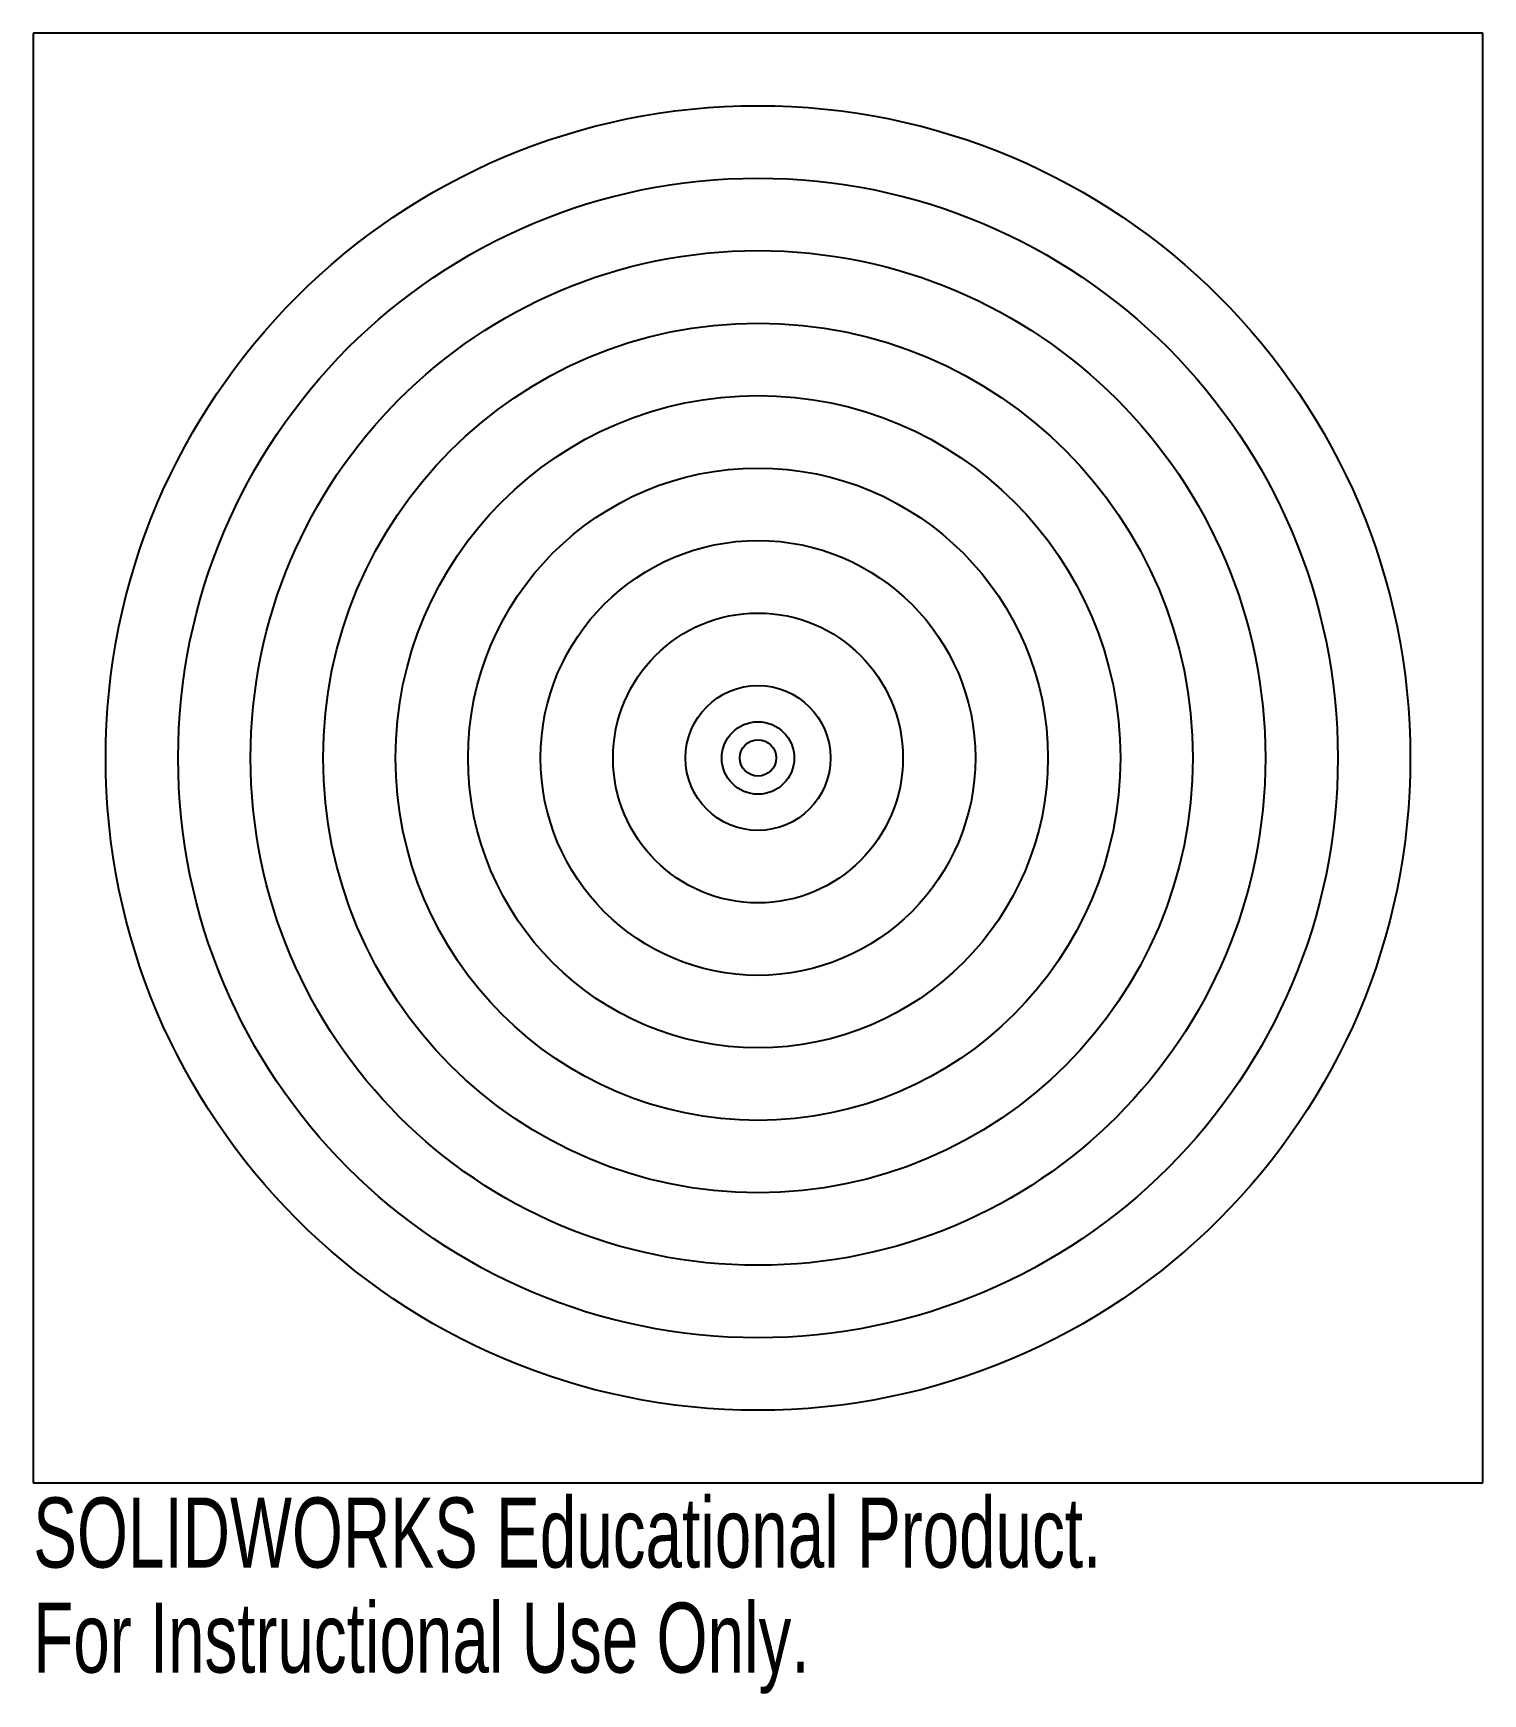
# Model space of a CAD drawing. Header units: millimetres. Extents: x 0 to 100, y -15 to 100.
import ezdxf

# ---------------------------------------------------------------- set-up
doc = ezdxf.new("R2010")
doc.units = ezdxf.units.MM
doc.styles.add('SLDTEXTSTYLE0', font='TXT', dxfattribs={"width": 0.7})

msp = doc.modelspace()

# ---------------------------------------------------------------- linework, layer by layer
at = {"color": 7, "linetype": 'Continuous', "lineweight": 25}
for p, q in [((0, 100), (0, 0)), ((100, 100), (0, 100)), ((100, 0), (100, 100)), ((0, 0), (100, 0))]:
    msp.add_line(p, q, dxfattribs=at)
for radius in [45, 40, 35, 30, 25, 20, 15, 10, 5, 2.5, 1.25]:
    msp.add_circle((50, 50), radius, dxfattribs=at)

# ---------------------------------------------------------------- texts
at = {"color": 7, "linetype": 'Continuous', "char_height": 4.8336, "attachment_point": 1, "style": 'SLDTEXTSTYLE0'}
for s, insert in [('SOLIDWORKS Educational Product.', (0, -1.02)), ('For Instructional Use Only.', (0, -8.27))]:
    msp.add_mtext(s, dxfattribs=dict(at, insert=insert))

doc.saveas('drawing.dxf')
